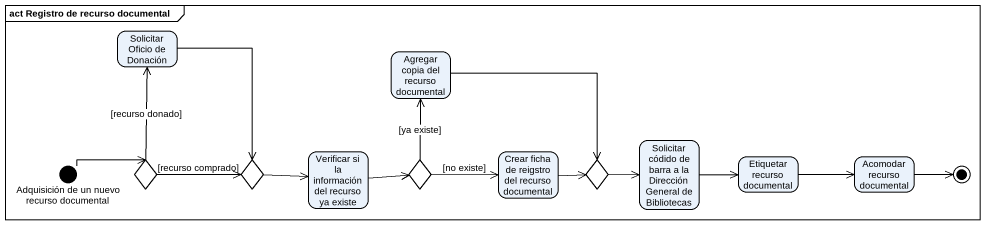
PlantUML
@startuml
mainframe act Registro de recurso documental
hide empty description
state "Solicitar Oficio de Donación" as Solicitar_Oficio_de_Donación
state "Agregar copia del recurso documental" as Agregar_copia_del_recurso
state "Solicitar códido de barra a la Dirección General de Bibliotecas" as Solicitar_códido_de_barra_a
state "Adquisición de un nuevo recurso documental" as Adquisición_de_un_nuevo <<start>>
state choice1 <<choice>>
state choice2 <<choice>>
state "Verificar si la información del recurso ya existe" as Verificar_si_la_información
state choice3 <<choice>>
state "Crear ficha de reigstro del recurso documental" as Crear_ficha_de_reigstro_del
state choice4 <<choice>>
state "Etiquetar recurso documental" as Etiquetar_recurso_documental
state "Acomodar recurso documental" as Acomodar_recurso_documental
Solicitar_Oficio_de_Donación --> choice2
Agregar_copia_del_recurso -right-> choice4
Solicitar_códido_de_barra_a -right-> Etiquetar_recurso_documental
Adquisición_de_un_nuevo -right-> choice1
choice1 -up-> Solicitar_Oficio_de_Donación : [recurso donado]
choice1 -right-> choice2 : [recurso comprado]
choice2 -right-> Verificar_si_la_información
Verificar_si_la_información -right-> choice3
choice3 -up-> Agregar_copia_del_recurso : [ya existe]
choice3 -right-> Crear_ficha_de_reigstro_del : [no existe]
Crear_ficha_de_reigstro_del -right-> choice4
choice4 -right-> Solicitar_códido_de_barra_a
Etiquetar_recurso_documental -right-> Acomodar_recurso_documental
Acomodar_recurso_documental -right-> [*]
@enduml
